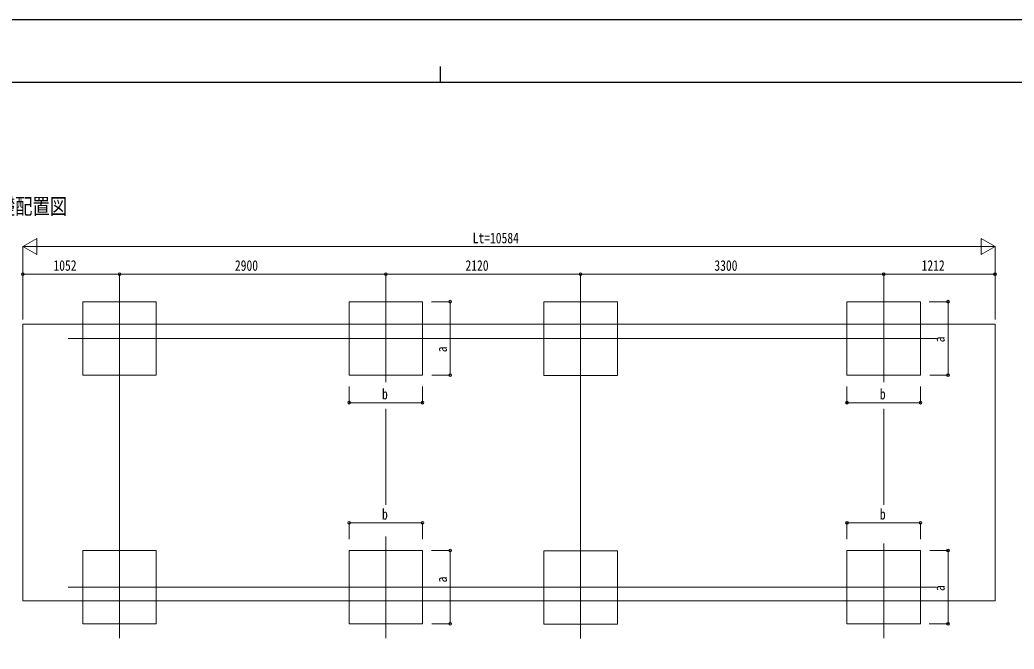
# Model space of a CAD drawing. Units: millimetres, scale not verified. Extents: x -14718 to 14718, y -10395 to 10395.
# Drawn here: x -4592 to 6233, y 3543 to 10395 of the extents above; entities that cross this region are included whole.
import ezdxf
from ezdxf.enums import TextEntityAlignment as Align

# ---------------------------------------------------------------- set-up
doc = ezdxf.new("R2010")
doc.units = ezdxf.units.MM
doc.header["$LTSCALE"] = 40
doc.layers.add('0-2_USER1', color=92, linetype='Continuous')
doc.layers.add('0-7_YKK_ZWAK', color=134, linetype='Continuous')
for name, color, linetype, lineweight in [('0-3_YKK_12', 40, 'Continuous', 18), ('0-5_YKK_A1', 120, 'Continuous', 18), ('0-6_YKK_D', 200, 'Continuous', 18)]:
    doc.layers.add(name, color=color, linetype=linetype, lineweight=lineweight)
doc.styles.add('ＭＳ ゴシック', font='')
doc.styles.get('ＭＳ ゴシック').set_extended_font_data('MS Gothic')

msp = doc.modelspace()

# ---------------------------------------------------------------- linework, layer by layer
at = {"layer": '0-3_YKK_12'}
for p, q in [((-3507.24, 7482.67), (-3507.24, 6376.02)), ((-607.24, 7482.67), (-607.24, 6451.02)), ((1512.76, 7479.74), (1512.76, 6373.08)), ((4812.75, 7482.67), (4812.75, 6451.02)), ((-4065.91, 6926.41), (5387, 6926.41)), ((-3507.24, 3661.24), (-3507.24, 4767.89)), ((-607.24, 3661.24), (-607.24, 4767.89)), ((1512.76, 3658.3), (1512.76, 4764.95)), ((4812.75, 3661.24), (4812.75, 4692.89)), ((-4065.91, 4217.5), (5387, 4217.5))]:
    msp.add_line(p, q, dxfattribs=at)
at = {"layer": '0-5_YKK_A1'}
for p, q in [((-4559.24, 7081.26), (6024.75, 7081.26)), ((-4559.24, 7081.26), (-4559.24, 4068.26)), ((6024.75, 7081.26), (6024.75, 4068.26)), ((6024.75, 4068.26), (-4559.24, 4068.26))]:
    msp.add_line(p, q, dxfattribs=at)
for points in [[(-3907.04, 6526.41), (-3107.04, 6526.41), (-3107.04, 7326.41), (-3907.04, 7326.41)], [(-1007.04, 6526.41), (-207.04, 6526.41), (-207.04, 7326.41), (-1007.04, 7326.41)], [(1112.96, 6523.48), (1912.96, 6523.48), (1912.96, 7323.48), (1112.96, 7323.48)], [(4412.95, 6526.41), (5212.95, 6526.41), (5212.95, 7326.41), (4412.95, 7326.41)], [(-3907.04, 4617.5), (-3107.04, 4617.5), (-3107.04, 3817.5), (-3907.04, 3817.5)], [(-1007.04, 4617.5), (-207.04, 4617.5), (-207.04, 3817.5), (-1007.04, 3817.5)], [(1112.96, 4614.56), (1912.96, 4614.56), (1912.96, 3814.56), (1112.96, 3814.56)], [(4412.95, 4617.5), (5212.95, 4617.5), (5212.95, 3817.5), (4412.95, 3817.5)]]:
    msp.add_lwpolyline(points, close=True, dxfattribs=at)
at = {"layer": '0-6_YKK_D'}
for p, q in [((-4559.24, 7926.41), (-4407.69, 8013.91)), ((-4407.69, 7838.91), (-4407.69, 8013.91)), ((6024.75, 7926.41), (5873.2, 8013.91)), ((5873.2, 8013.91), (5873.2, 7838.91)), ((-4559.24, 7131.26), (-4559.24, 7927.41)), ((-4559.24, 7926.41), (-4407.69, 7838.91)), ((-4559.24, 7926.41), (-4256.13, 7926.41)), ((-4384.24, 7926.41), (5849.75, 7926.41)), ((6024.75, 7926.41), (5721.65, 7926.41)), ((6024.75, 7926.41), (5873.2, 7838.91)), ((6024.75, 7131.26), (6024.75, 7927.41)), ((-4559.24, 7132.26), (-4559.24, 7627.41)), ((-3507.24, 7626.41), (-4559.24, 7626.41)), ((-3507.24, 7362.83), (-3507.24, 7627.41)), ((-3507.24, 7362.83), (-3507.24, 7627.41)), ((-3507.24, 7626.41), (-607.24, 7626.41)), ((-607.24, 7483.67), (-607.24, 7627.41)), ((-607.24, 7362.83), (-607.24, 7627.41)), ((-607.24, 7626.41), (1512.76, 7626.41)), ((1512.76, 7480.74), (1512.76, 7627.41)), ((1512.76, 7480.74), (1512.76, 7627.41)), ((1512.76, 7626.41), (4812.76, 7626.41)), ((4812.75, 7360.99), (4812.75, 7627.41)), ((4812.75, 7626.41), (6024.75, 7626.41)), ((4812.76, 7483.67), (4812.76, 7627.41)), ((6024.75, 7131.26), (6024.75, 7627.41)), ((-110.31, 7326.41), (94.96, 7326.41)), ((93.96, 6526.41), (93.96, 7326.41)), ((5308.68, 7326.41), (5513.95, 7326.41)), ((5512.95, 6526.41), (5512.95, 7326.41)), ((-106.22, 6526.41), (94.96, 6526.41)), ((5313.78, 6526.41), (5513.95, 6526.41)), ((-1007.04, 6404.32), (-1007.04, 6225.41)), ((-207.04, 6402.39), (-207.04, 6225.41)), ((4412.95, 6404.32), (4412.95, 6225.41)), ((5212.95, 6402.39), (5212.95, 6225.41)), ((-3507.24, 6375.52), (-3507.24, 4768.39)), ((1512.76, 6372.58), (1512.76, 4765.45)), ((-1007.04, 6226.41), (-207.04, 6226.41)), ((4412.95, 6226.41), (5212.95, 6226.41)), ((-607.24, 6157.78), (-607.24, 5115.66)), ((4812.75, 6157.78), (4812.75, 5115.66)), ((-1007.04, 4739.58), (-1007.04, 4918.5)), ((-1007.04, 4917.5), (-207.04, 4917.5)), ((-207.04, 4741.51), (-207.04, 4918.5)), ((4412.95, 4739.58), (4412.95, 4918.5)), ((4412.95, 4917.5), (5212.95, 4917.5)), ((5212.95, 4741.51), (5212.95, 4918.5)), ((-110.31, 4617.5), (94.96, 4617.5)), ((93.96, 3817.5), (93.96, 4617.5)), ((5313.78, 4617.5), (5513.95, 4617.5)), ((5512.95, 4617.5), (5512.95, 3817.5)), ((-106.22, 3817.5), (94.96, 3817.5)), ((5308.68, 3817.5), (5513.95, 3817.5))]:
    msp.add_line(p, q, dxfattribs=at)
for centre in [(-4559.24, 7626.41), (-3507.24, 7626.41), (-3507.24, 7626.41), (-607.24, 7626.41), (-607.24, 7626.41), (1512.76, 7626.41), (1512.76, 7626.41), (4812.75, 7626.41), (4812.76, 7626.41), (6024.75, 7626.41), (93.96, 7326.41), (5512.95, 7326.41), (93.96, 6526.41), (5512.95, 6526.41), (-1007.04, 6226.41), (-207.04, 6226.41), (4412.95, 6226.41), (5212.95, 6226.41), (-1007.04, 4917.5), (-207.04, 4917.5), (4412.95, 4917.5), (5212.95, 4917.5), (93.96, 4617.5), (5512.95, 4617.5), (93.96, 3817.5), (5512.95, 3817.5)]:
    msp.add_circle(centre, 14.88, dxfattribs=at)
at = {"layer": '0-7_YKK_ZWAK'}
for p, q in [((-17.43, 9887.5), (-17.43, 9712.5)), ((13632.57, 9712.5), (-13667.43, 9712.5))]:
    msp.add_line(p, q, dxfattribs=at)
msp.add_lwpolyline([(-14717.5, -10395), (14717.5, -10395), (14717.5, 10395), (-14717.5, 10395)], close=True, dxfattribs=at)

# ---------------------------------------------------------------- texts
at = {"layer": '0-2_USER1', "style": 'ＭＳ ゴシック', "width": 0.8}
msp.add_text('■基礎配置図', height=173, dxfattribs=at).set_placement((-5210.21, 8226.16), align=Align.BOTTOM_LEFT)
at = {"layer": '0-6_YKK_D', "style": 'ＭＳ ゴシック', "width": 0.8}
for s, p in [('Lt=10584', (337.96, 7927.41)), ('1052', (-4226.44, 7628.08)), ('2900', (-2250.44, 7628.08)), ('2120', (259.56, 7628.08)), ('3300', (2969.56, 7628.08)), ('1212', (5225.55, 7628.08)), ('b', (-649.04, 6228.08)), ('b', (4770.95, 6228.08)), ('b', (-649.04, 4919.16)), ('b', (4770.95, 4919.16))]:
    msp.add_text(s, height=115.5, dxfattribs=at).set_placement(p, align=Align.BOTTOM_LEFT)
for p in [(5511.29, 6884.41), (92.29, 6776.1), (92.29, 4268.99), (5511.29, 4175.5)]:
    msp.add_text('a', height=115.5, rotation=90, dxfattribs=at).set_placement(p, align=Align.BOTTOM_LEFT)

doc.saveas('drawing.dxf')
